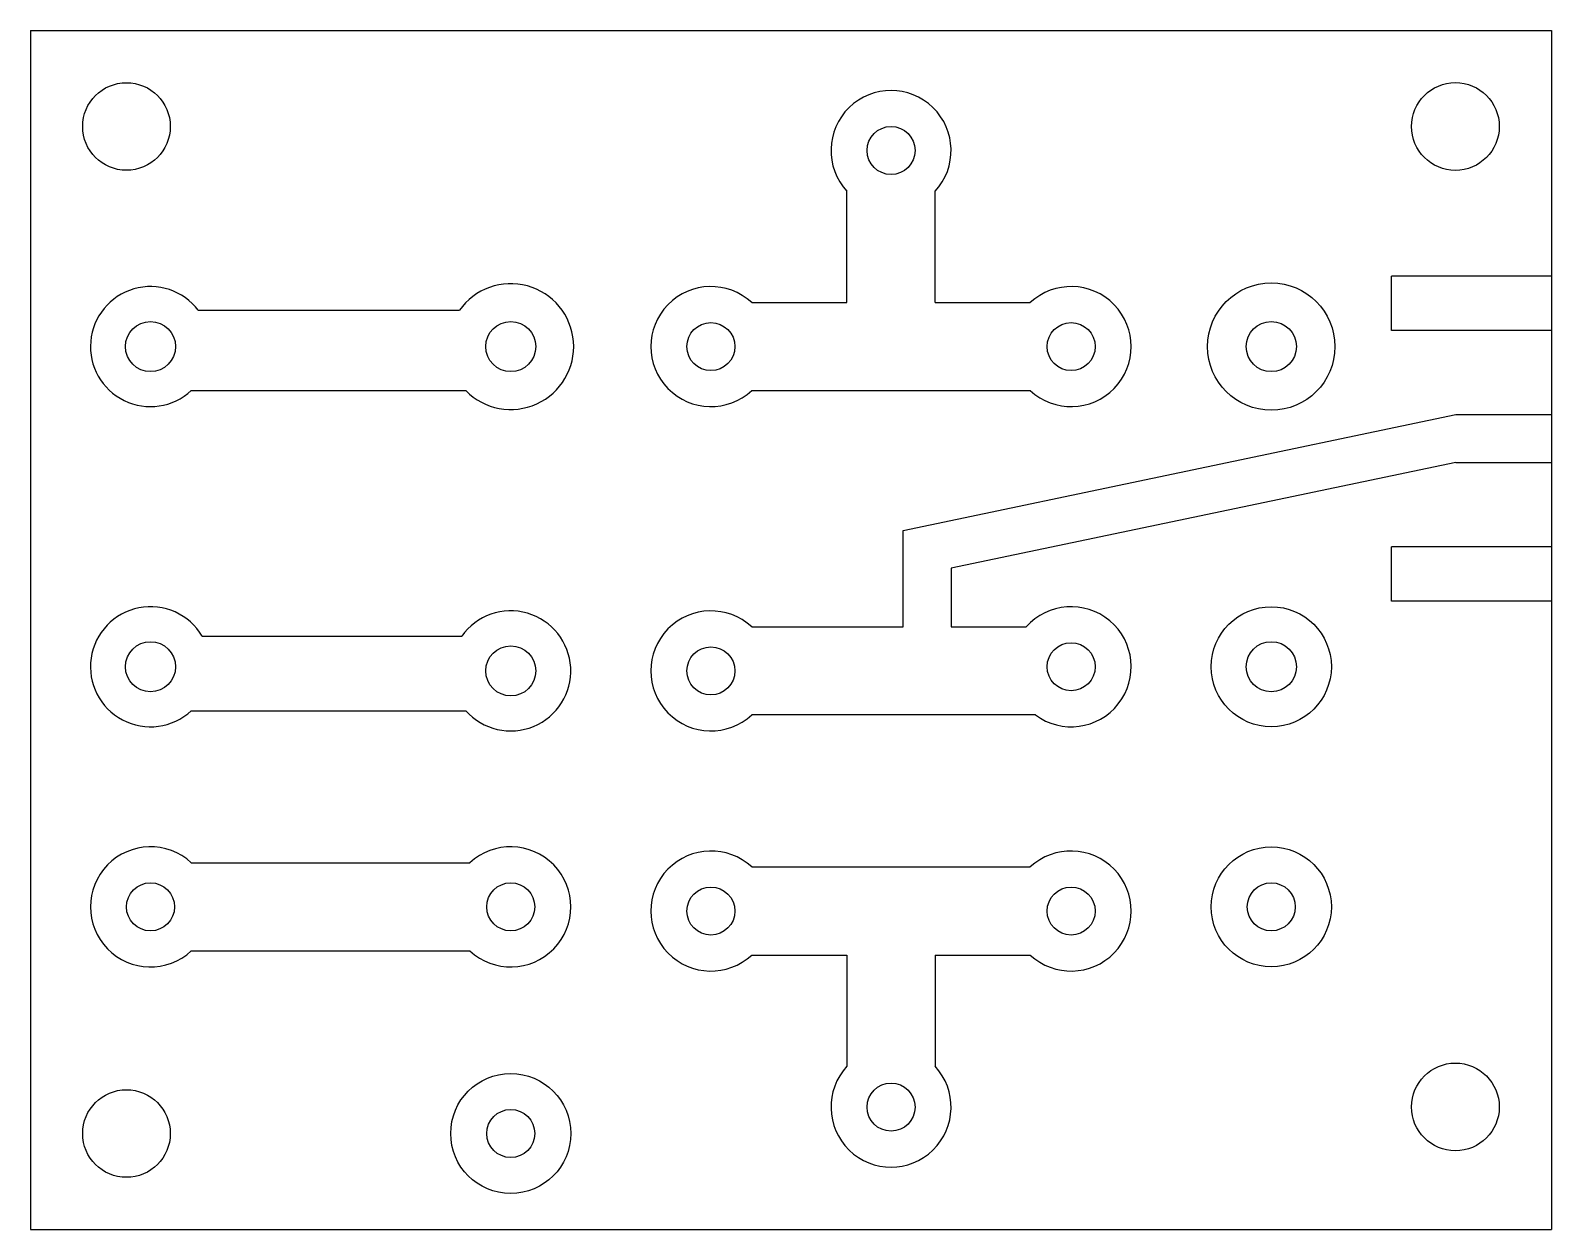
# Model space of a CAD drawing. Header units: inches. Extents: x -2.54 to -0.64, y 0.18 to 1.67.
import ezdxf

# ---------------------------------------------------------------- set-up
doc = ezdxf.new("R2010")
doc.units = ezdxf.units.IN
doc.header["$MEASUREMENT"] = 0
doc.linetypes.add('CENTERX2', pattern=[0.8, 0.5, -0.1, 0.1, -0.1])

msp = doc.modelspace()

# ---------------------------------------------------------------- linework, layer by layer
at = {"color": 7, "linetype": 'Continuous'}
for p, q in [((-2.5411, 1.6734), (-0.6411, 1.6734)), ((-2.5411, 1.6734), (-2.5411, 0.1752)), ((-0.6411, 1.6734), (-0.6411, 0.1752)), ((-1.5211, 1.3334), (-1.5211, 1.4724)), ((-1.4111, 1.3334), (-1.4111, 1.4724)), ((-0.641, 1.3664), (-0.8411, 1.3664)), ((-0.8411, 1.2984), (-0.8411, 1.3664)), ((-0.641, 1.3664), (-0.641, 0.9604)), ((-0.641, 1.3664), (-0.641, 1.2984)), ((-1.6401, 1.3334), (-1.5211, 1.3334)), ((-1.4111, 1.3334), (-1.2921, 1.3334)), ((-2.3314, 1.3238), (-2.0052, 1.3238)), ((-0.641, 1.2984), (-0.8411, 1.2984)), ((-2.3401, 1.2234), (-1.9972, 1.2234)), ((-1.6401, 1.2234), (-1.2921, 1.2234)), ((-1.451, 1.0488), (-0.7604, 1.1934)), ((-0.7604, 1.1934), (-0.6411, 1.1934)), ((-0.6411, 1.1934), (-0.6411, 1.1334)), ((-0.7604, 1.1334), (-1.391, 1.0014)), ((-0.7604, 1.1334), (-0.6411, 1.1334)), ((-1.451, 0.9282), (-1.451, 1.0488)), ((-0.641, 1.0284), (-0.841, 1.0284)), ((-0.841, 0.9604), (-0.841, 1.0284)), ((-0.641, 1.0284), (-0.641, 0.9604)), ((-1.391, 1.0014), (-1.391, 0.9282)), ((-0.641, 0.9604), (-0.841, 0.9604)), ((-2.3265, 0.9165), (-2.0023, 0.9165)), ((-1.6401, 0.9282), (-1.451, 0.9282)), ((-1.391, 0.9282), (-1.2972, 0.9282)), ((-2.3401, 0.8234), (-1.9972, 0.8234)), ((-1.2858, 0.8182), (-1.6401, 0.8182)), ((-2.3401, 0.6334), (-1.9921, 0.6334)), ((-1.6401, 0.6282), (-1.2921, 0.6282)), ((-2.3401, 0.5234), (-1.9921, 0.5234)), ((-1.6401, 0.5182), (-1.5211, 0.5182)), ((-1.5211, 0.5182), (-1.5211, 0.3792)), ((-1.4111, 0.5182), (-1.2921, 0.5182)), ((-1.4111, 0.5182), (-1.4111, 0.3792)), ((-2.5411, 0.1752), (-0.6411, 0.1752))]:
    msp.add_line(p, q, dxfattribs=at)
at = {"color": 7, "linetype": 'CENTERX2'}
for p, q in [((-1.6401, 1.3334), (-1.5211, 1.3334)), ((-1.4111, 1.3334), (-1.2921, 1.3334)), ((-1.6401, 1.2234), (-1.2921, 1.2234)), ((-1.6401, 1.2234), (-1.2921, 1.2234)), ((-1.6401, 1.2234), (-1.2921, 1.2234)), ((-1.6401, 1.2234), (-1.2921, 1.2234))]:
    msp.add_line(p, q, dxfattribs=at)
at = {"color": 7, "linetype": 'Continuous'}
for centre, radius in [((-2.4211, 1.5534), 0.0547), ((-0.7611, 1.5534), 0.0548), ((-1.4661, 1.5234), 0.03), ((-0.9911, 1.2784), 0.0795), ((-2.3911, 1.2784), 0.0313), ((-1.9411, 1.2784), 0.0313), ((-1.6911, 1.2784), 0.03), ((-1.2411, 1.2784), 0.03), ((-0.9911, 1.2784), 0.0313), ((-0.9911, 0.8784), 0.075), ((-2.3911, 0.8784), 0.0313), ((-1.9411, 0.8732), 0.0313), ((-1.6911, 0.8732), 0.03), ((-1.2411, 0.8784), 0.03), ((-0.9911, 0.8784), 0.0313), ((-0.9911, 0.5784), 0.075), ((-2.3911, 0.5784), 0.03), ((-1.9411, 0.5784), 0.03), ((-0.9911, 0.5784), 0.03), ((-1.6911, 0.5732), 0.03), ((-1.2411, 0.5732), 0.03), ((-0.7611, 0.3284), 0.0548), ((-1.9411, 0.2952), 0.075), ((-2.4211, 0.2952), 0.0547), ((-1.4661, 0.3282), 0.03), ((-1.9411, 0.2952), 0.03)]:
    msp.add_circle(centre, radius, dxfattribs=at)
for centre, radius, start, end in [((-1.4661, 1.5234), 0.075, 317.1664, 222.8336), ((-2.3911, 1.2784), 0.075, 37.2304, 312.8334), ((-1.9411, 1.2784), 0.0786, 224.4269, 144.7238), ((-1.6911, 1.2784), 0.075, 47.1666, 312.8334), ((-1.2411, 1.2784), 0.075, 227.1666, 132.8334), ((-2.3911, 0.8784), 0.075, 30.5118, 312.8334), ((-1.2411, 0.8784), 0.075, 233.431, 138.4306), ((-1.9411, 0.8732), 0.075, 221.5694, 144.7235), ((-1.6911, 0.8732), 0.075, 47.1666, 312.8334), ((-2.3911, 0.5784), 0.075, 47.1666, 312.8334), ((-1.9411, 0.5784), 0.075, 227.1666, 132.8334), ((-1.6911, 0.5732), 0.075, 47.1666, 312.8334), ((-1.2411, 0.5732), 0.075, 227.1666, 132.8334), ((-1.4661, 0.3282), 0.075, 137.1664, 42.8336)]:
    msp.add_arc(centre, radius, start, end, dxfattribs=at)

doc.saveas('drawing.dxf')
